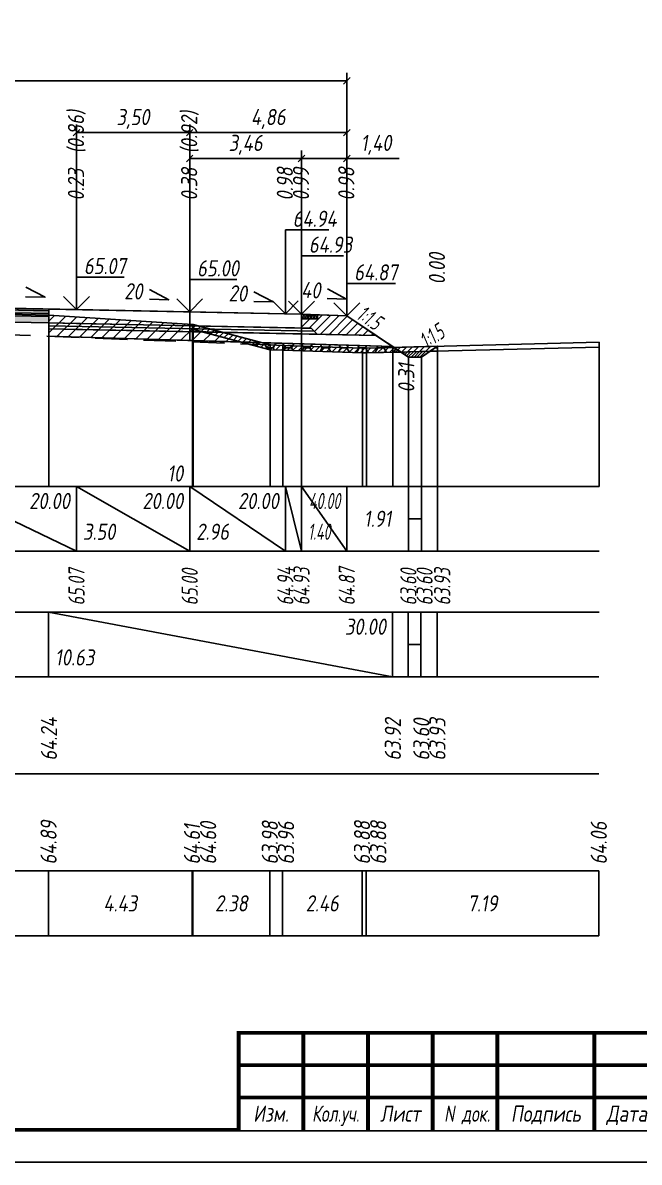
# Model space of a CAD drawing. Extents: x -717 to 1451, y -133302 to 233.
# Drawn here: x 166.6 to 261.9, y -42123.4 to -41947.4 of the extents above; entities that cross this region are included whole.
import ezdxf
from ezdxf.enums import TextEntityAlignment as Align

# ---------------------------------------------------------------- set-up
doc = ezdxf.new("R2010")
doc.units = 0
doc.linetypes.add('штриховая', pattern=[0.75, 0.5, -0.25])
for name, color, linetype in [('Зарамочное оформление', 7, 'Continuous'), ('Интерполированный поперечник', 2, 'Continuous'), ('Код_510', 7, 'Continuous'), ('Код_514', 1, 'Continuous'), ('Код_516', 1, 'Continuous'), ('Контур_0', 7, 'Continuous'), ('Контур_2521', 7, 'Continuous'), ('Контур_2564', 7, 'Continuous'), ('Контур_2660', 7, 'Continuous'), ('Контур_2665', 7, 'Continuous'), ('Контур_400', 7, 'Continuous'), ('Контур_508', 7, 'Continuous'), ('Контур_512', 7, 'Continuous'), ('Контур_513', 7, 'Continuous'), ('Контур_818', 7, 'Continuous'), ('Красный поперечник', 1, 'Continuous'), ('Объём_2501', 7, 'Continuous'), ('Объём_2564', 7, 'Continuous'), ('Объём_2650', 7, 'Continuous'), ('Объём_2660', 7, 'Continuous'), ('Объём_2661', 7, 'Continuous'), ('Объём_2663', 7, 'Continuous'), ('Объём_2664', 7, 'Continuous'), ('Объём_2665', 7, 'Continuous'), ('Объём_2666', 7, 'Continuous'), ('Объём_2753', 7, 'Continuous'), ('Откосы', 7, 'Continuous'), ('Отметки покрытия', 7, 'Continuous'), ('Рабочие отметки', 7, 'Continuous'), ('Рабочие отметки доп.', 7, 'Continuous'), ('Слои выравнивания', 7, 'Continuous'), ('Таблица', 7, 'Continuous'), ('Уклоны проезжей части', 7, 'Continuous'), ('Черный поперечник', 3, 'Continuous')]:
    doc.layers.add(name, color=color, linetype=linetype)
for name, color, linetype, true_color in [('Контур_2540', 2, 'Continuous', 0xffff00), ('Контур_2560', 2, 'Continuous', 0xffff00), ('Контур_2561', 7, 'Continuous', 0xff8040), ('Контур_2562', 3, 'Continuous', 0x00ff00), ('Контур_2563', 7, 'Continuous', 0xff8000), ('Контур_2570', 7, 'Continuous', 0x80ff00), ('Контур_2725', 7, 'Continuous', 0x323232), ('Контур_2736', 4, 'Continuous', 0x00ffff), ('Контур_2737', 4, 'Continuous', 0x00ffff), ('Контур_2738', 4, 'Continuous', 0x00ffff), ('Контур_2739', 4, 'Continuous', 0x00ffff), ('Контур_2741', 4, 'Continuous', 0x00ffff), ('Контур_2742', 4, 'Continuous', 0x00ffff), ('Контур_2743', 4, 'Continuous', 0x00ffff), ('Контур_2744', 7, 'Continuous', 0xa4ffff), ('Контур_2745', 7, 'Continuous', 0xa4ffff), ('Контур_2747', 4, 'Continuous', 0x00ffff), ('Контур_2748', 4, 'Continuous', 0x00ffff), ('Контур_2749', 4, 'Continuous', 0x00ffff), ('Контур_2750', 4, 'Continuous', 0x00ffff), ('Контур_2751', 4, 'Continuous', 0x00ffff), ('Контур_2752', 4, 'Continuous', 0x00ffff), ('Контур_2760', 7, 'Continuous', 0x323232), ('Контур_2761', 7, 'Continuous', 0x323232), ('Контур_2762', 7, 'Continuous', 0x323232), ('Контур_2763', 7, 'Continuous', 0x323232), ('Контур_402', 7, 'Continuous', 0xff6464), ('Контур_703', 4, 'Continuous', 0x00ffff), ('Контур_705', 4, 'Continuous', 0x00ffff), ('Контур_707', 4, 'Continuous', 0x00ffff), ('Контур_720', 131, 'Continuous', 0xaaffff), ('Объём_2500', 7, 'Continuous', 0xc0c0c0), ('Объём_2520', 7, 'Continuous', 0x80ffff), ('Объём_2540', 2, 'Continuous', 0xffff00), ('Объём_2560', 2, 'Continuous', 0xffff00), ('Объём_2561', 7, 'Continuous', 0xff8040), ('Объём_2562', 3, 'Continuous', 0x00ff00), ('Объём_2563', 7, 'Continuous', 0xff8000), ('Объём_2570', 7, 'Continuous', 0x80ff00), ('Объём_2600', 7, 'Continuous', 0x808000), ('Объём_2620', 2, 'Continuous', 0xffff00), ('Объём_2746', 2, 'Continuous', 0xffff00)]:
    doc.layers.add(name, color=color, linetype=linetype, true_color=true_color)
doc.styles.get("Standard").update_dxf_attribs({"font": 'txt', "height": 2.5})
doc.styles.add('М', font='romand.shx', dxfattribs={"width": 0.8, "oblique": 10, "height": 2.5})
doc.dimstyles.new('ISO-25', dxfattribs={"dimtxt": 2.5, "dimasz": 2.5, "dimexe": 1.25, "dimexo": 0.625, "dimtad": 1, "dimtxsty": 'Standard', "dimcen": 2.5, "dimadec": 0, "dimazin": 0, "dimtfac": 1, "dimtmove": 0, "dimatfit": 3, "dimfxl": 1, "dimarcsym": 0})

# ---------------------------------------------------------------- blocks, each defined once
blk = doc.blocks.new('_Oblique')
at = {"color": 0, "linetype": 'ByBlock', "lineweight": -2}
blk.add_line((-0.5, -0.5), (0.5, 0.5), dxfattribs=at)
blk = doc.blocks.new('*D978')
at = {"color": 0, "lineweight": -2, "transparency": 16777216}
for p, q in [((209.67, -41991.81), (209.67, -41967.07)), ((216.67, -41992.09), (216.67, -41967.07)), ((209.67, -41968.32), (216.67, -41968.32)), ((216.67, -41968.32), (224.75, -41968.32))]:
    blk.add_line(p, q, dxfattribs=at)
at = {"layer": 'Defpoints', "color": 0, "transparency": 16777216}
for p in [(216.67, -41968.32), (209.67, -41992.43), (216.67, -41992.71)]:
    blk.add_point(p, dxfattribs=at)
at = {"color": 0, "lineweight": -2, "transparency": 16777216, "rotation": 180}
blk.add_blockref('_Oblique', (209.67, -41968.32), dxfattribs=at)
at = {"color": 0, "lineweight": -2, "transparency": 16777216}
blk.add_blockref('_Oblique', (216.67, -41968.32), dxfattribs=at)
at = {"color": 0, "transparency": 16777216, "insert": (221.21, -41966.21), "char_height": 2.5, "width": 8.75, "attachment_point": 5, "style": 'М'}
blk.add_mtext('1,40', dxfattribs=at)
blk = doc.blocks.new('*D980')
at = {"color": 0, "lineweight": -2, "transparency": 16777216}
for p, q in [((192.38, -41991.46), (192.38, -41967.07)), ((209.67, -41991.81), (209.67, -41967.07)), ((192.38, -41968.32), (209.67, -41968.32))]:
    blk.add_line(p, q, dxfattribs=at)
at = {"layer": 'Defpoints', "color": 0, "transparency": 16777216}
for p in [(209.67, -41968.32), (192.38, -41992.09), (209.67, -41992.43)]:
    blk.add_point(p, dxfattribs=at)
at = {"color": 0, "lineweight": -2, "transparency": 16777216, "rotation": 180}
blk.add_blockref('_Oblique', (192.38, -41968.32), dxfattribs=at)
at = {"color": 0, "lineweight": -2, "transparency": 16777216}
blk.add_blockref('_Oblique', (209.67, -41968.32), dxfattribs=at)
at = {"color": 0, "transparency": 16777216, "insert": (201.03, -41966.21), "char_height": 2.5, "width": 10, "attachment_point": 5, "style": 'М'}
blk.add_mtext('3,46', dxfattribs=at)
blk = doc.blocks.new('*D982')
at = {"color": 0, "lineweight": -2, "transparency": 16777216}
for p, q in [((174.88, -41991.11), (174.88, -41963.07)), ((192.38, -41991.46), (192.38, -41963.07)), ((192.38, -41964.32), (174.88, -41964.32))]:
    blk.add_line(p, q, dxfattribs=at)
at = {"layer": 'Defpoints', "color": 0, "transparency": 16777216}
for p in [(174.88, -41964.32), (174.88, -41991.74), (192.38, -41992.09)]:
    blk.add_point(p, dxfattribs=at)
at = {"color": 0, "lineweight": -2, "transparency": 16777216, "rotation": 180}
blk.add_blockref('_Oblique', (174.88, -41964.32), dxfattribs=at)
at = {"color": 0, "lineweight": -2, "transparency": 16777216}
blk.add_blockref('_Oblique', (192.38, -41964.32), dxfattribs=at)
at = {"color": 0, "transparency": 16777216, "insert": (183.63, -41962.21), "char_height": 2.5, "width": 9.5833, "attachment_point": 5, "style": 'М'}
blk.add_mtext('3,50', dxfattribs=at)
blk = doc.blocks.new('*D983')
at = {"color": 0, "lineweight": -2, "transparency": 16777216}
for p, q in [((192.38, -41991.46), (192.38, -41963.07)), ((216.67, -41992.09), (216.67, -41963.07)), ((216.67, -41964.32), (192.38, -41964.32))]:
    blk.add_line(p, q, dxfattribs=at)
at = {"layer": 'Defpoints', "color": 0, "transparency": 16777216}
for p in [(192.38, -41964.32), (192.38, -41992.09), (216.67, -41992.71)]:
    blk.add_point(p, dxfattribs=at)
at = {"color": 0, "lineweight": -2, "transparency": 16777216, "rotation": 180}
blk.add_blockref('_Oblique', (192.38, -41964.32), dxfattribs=at)
at = {"color": 0, "lineweight": -2, "transparency": 16777216}
blk.add_blockref('_Oblique', (216.67, -41964.32), dxfattribs=at)
at = {"color": 0, "transparency": 16777216, "insert": (204.53, -41962.21), "char_height": 2.5, "width": 10, "attachment_point": 5, "style": 'М'}
blk.add_mtext('4,86', dxfattribs=at)
blk = doc.blocks.new('*D985')
at = {"color": 0, "lineweight": -2, "transparency": 16777216}
for p, q in [((106.38, -41991.79), (106.38, -41955.07)), ((106.38, -41956.32), (216.67, -41956.32)), ((216.67, -41992.09), (216.67, -41955.07))]:
    blk.add_line(p, q, dxfattribs=at)
at = {"layer": 'Defpoints', "color": 0, "transparency": 16777216}
for p in [(216.67, -41956.32), (106.38, -41992.42), (216.67, -41992.71)]:
    blk.add_point(p, dxfattribs=at)
at = {"color": 0, "lineweight": -2, "transparency": 16777216, "rotation": 180}
blk.add_blockref('_Oblique', (106.38, -41956.32), dxfattribs=at)
at = {"color": 0, "lineweight": -2, "transparency": 16777216}
blk.add_blockref('_Oblique', (216.67, -41956.32), dxfattribs=at)
at = {"color": 0, "transparency": 16777216, "insert": (161.53, -41954.21), "char_height": 2.5, "width": 12.0833, "attachment_point": 5, "style": 'М'}
blk.add_mtext('22,06', dxfattribs=at)
blk = doc.blocks.new('Штамп')
at = {"linetype": 'Continuous'}
blk.add_wipeout([(199.95, -411.25), (384.95, -411.25), (384.95, -426.25), (199.95, -426.25)], dxfattribs=at).dxf.layer = 'Зарамочное оформление'
at = {"layer": 'Зарамочное оформление', "linetype": 'Continuous', "lineweight": -3, "const_width": 0.6, "flags": 128}
for points in [[(199.95, -426.25), (199.95, -411.25), (384.95, -411.25)], [(209.95, -411.25), (209.95, -426.25)], [(219.95, -411.25), (219.95, -426.25)], [(229.95, -411.25), (229.95, -426.25)], [(239.95, -411.25), (239.95, -426.25)], [(254.95, -411.25), (254.95, -426.25)], [(199.95, -416.25), (264.95, -416.25)], [(199.95, -421.25), (264.95, -421.25)]]:
    blk.add_lwpolyline(points, dxfattribs=at)
at = {"layer": 'Зарамочное оформление', "linetype": 'Continuous', "style": 'М', "oblique": 10}
for s, width, p in [('Изм.', 0.8, (204.95, -423.75)), ('Кол.уч.', 0.7, (214.95, -423.75)), ('Лист', 0.8, (224.95, -423.75)), ('N док.', 0.7, (235.28, -423.75)), ('Подпись', 0.8, (247.45, -423.75)), ('Дата', 0.8, (259.95, -423.75))]:
    blk.add_text(s, height=2.5, dxfattribs=dict(at, width=width)).set_placement(p, align=Align.MIDDLE_CENTER)
blk = doc.blocks.new('шифр')
blk.add_blockref('Штамп', (0, -41752))

msp = doc.modelspace()

# ---------------------------------------------------------------- hatches: boundary and pattern name
h = msp.add_hatch()
h.set_pattern_fill('ANSI37', color=256, scale=0.1)
h.set_pattern_definition([(45, (210.91754, -41992.61987), (-0.22451, 0.22451), []), (135, (210.91754, -41992.61987), (-0.22451, -0.22451), [])])
h.paths.add_polyline_path([(209.668, -41992.37), (209.668, -41993.123), (212.153, -41993.123), (212.166, -41992.47), (210.91, -41992.62)])
at = {"layer": 'Объём_2563'}
h = msp.add_hatch(dxfattribs=at)
h.set_pattern_fill('ANSI31', color=256, scale=0.3)
h.paths.add_polyline_path([(212.088, -41995.468), (211.17, -41994.55), (209.67, -41994.52), (209.67, -41993.123), (212.153, -41993.123), (212.166, -41992.47), (216.67, -41992.65), (221.17, -41995.65)])
at = {"layer": 'Объём_2570'}
h = msp.add_hatch(dxfattribs=at)
h.set_pattern_fill('ANSI31', color=256, scale=0.2)
h.paths.add_polyline_path([(230.683, -41998.091), (219.734, -41998.37), (219.084, -41998.361), (206.768, -41997.954), (204.831, -41997.876), (192.795, -41994.709), (192.795, -41993.959), (204.831, -41997.126), (206.768, -41997.204), (219.084, -41997.611), (219.734, -41997.62), (230.683, -41997.341)])
at = {"layer": 'Объём_2600'}
h = msp.add_hatch(dxfattribs=at)
h.set_pattern_fill('ANSI31', color=6, scale=0.4)
h.paths.add_polyline_path([(192.795, -41993.959), (192.795, -41994.709), (200.344, -41996.696), (170.621, -41995.804), (170.621, -41992.553)])
h = msp.add_hatch(dxfattribs=at)
h.set_pattern_fill('HONEY', color=5, scale=0.3)
h.paths.add_polyline_path([(219.734, -41998.37), (219.084, -41998.361), (206.768, -41997.954), (204.831, -41997.876), (200.344, -41996.696), (223.793, -41997.399), (225.047, -41998.235)])
h = msp.add_hatch(dxfattribs=at)
h.set_pattern_fill('HONEY', color=5, scale=0.3)
h.paths.add_polyline_path([(229.513, -41998.121), (230.683, -41997.341), (230.683, -41998.091)])
at = {"layer": 'Объём_2620'}
h = msp.add_hatch(dxfattribs=at)
h.set_pattern_fill('ANSI31', color=2, scale=0.1)
h.paths.add_polyline_path([(228.195, -41999), (226.195, -41999), (225.047, -41998.235), (229.513, -41998.121)])
at = {"layer": 'Слои выравнивания'}
for color, points in [(2, [(154.132, -41991.259), (170.621, -41991.589), (170.621, -41991.839), (154.132, -41991.509)]), (3, [(154.132, -41991.509), (170.621, -41991.839), (170.621, -41992.289), (154.132, -41991.959)]), (4, [(154.132, -41991.959), (170.621, -41992.289), (170.621, -41992.739), (154.132, -41992.409)]), (5, [(154.132, -41992.409), (170.621, -41992.739), (170.621, -41993.739), (154.132, -41993.409)])]:
    msp.add_hatch(color=color, dxfattribs=at).paths.add_polyline_path(points)

# ---------------------------------------------------------------- linework, layer by layer
at = {"flags": 128}
msp.add_lwpolyline([(-30.054, -42123.421), (389.946, -42123.421), (389.946, -41826.421), (-30.054, -41826.421)], close=True, dxfattribs=at)
at = {"const_width": 0.6, "flags": 128}
msp.add_lwpolyline([(-10.054, -42118.421), (384.946, -42118.421), (384.946, -41831.421), (-10.054, -41831.421)], close=True, dxfattribs=at)
msp.add_lwpolyline([(209.668, -41992.37), (209.668, -41993.123), (212.153, -41993.123), (212.166, -41992.47), (210.91, -41992.62), (209.668, -41992.37)])
at = {"layer": 'Код_510'}
for p, q in [((170.567, -42088.421), (170.567, -42078.421)), ((192.741, -42088.421), (192.741, -42078.421)), ((192.89, -42088.421), (192.89, -42078.421)), ((204.777, -42088.421), (204.777, -42078.421)), ((206.714, -42088.421), (206.714, -42078.421)), ((219.03, -42088.421), (219.03, -42078.421)), ((219.68, -42088.421), (219.68, -42078.421)), ((255.628, -42088.421), (255.628, -42078.421))]:
    msp.add_line(p, q, dxfattribs=at)
at = {"layer": 'Код_514'}
for p, q in [((154.132, -42019), (174.882, -42029)), ((174.882, -42029), (174.882, -42019)), ((174.882, -42019), (192.382, -42029)), ((192.382, -42029), (192.382, -42019)), ((192.382, -42019), (207.17, -42029)), ((207.17, -42029), (207.17, -42019)), ((207.17, -42019), (209.67, -42029)), ((209.67, -42029), (209.67, -42019)), ((209.67, -42019), (216.67, -42029)), ((216.67, -42029), (216.67, -42019)), ((226.195, -42029), (226.195, -42019)), ((228.195, -42029), (228.195, -42019)), ((230.683, -42029), (230.683, -42019)), ((226.195, -42024), (228.195, -42024))]:
    msp.add_line(p, q, dxfattribs=at)
at = {"layer": 'Код_516'}
for p, q in [((170.567, -42048.421), (170.567, -42038.421)), ((170.567, -42038.421), (223.739, -42048.421)), ((223.739, -42048.421), (223.739, -42038.421)), ((226.141, -42048.421), (226.141, -42038.421)), ((228.141, -42048.421), (228.141, -42038.421)), ((230.628, -42048.421), (230.628, -42038.421)), ((226.141, -42043.421), (228.141, -42043.421))]:
    msp.add_line(p, q, dxfattribs=at)
at = {"layer": 'Контур_0', "flags": 128}
for points in [[(170.621, -41991.589), (209.67, -41992.37), (209.67, -41994.52), (170.621, -41993.739), (170.621, -41991.589), (170.621, -41991.589)], [(174.882, -41993.824), (211.17, -41994.55), (212.088, -41995.468), (170.621, -41994.639), (170.621, -41993.739), (174.882, -41993.824), (174.882, -41993.824)], [(216.67, -41992.65), (223.963, -41997.512), (223.963, -41997.512), (223.963, -41997.512), (223.963, -41997.512), (223.963, -41997.512), (223.963, -41997.512), (223.963, -41997.512), (223.963, -41997.512), (223.963, -41997.512), (223.963, -41997.512), (223.963, -41997.512), (223.963, -41997.512), (223.963, -41997.512), (223.963, -41997.512), (226.195, -41999)], [(216.67, -41992.65), (223.963, -41997.512), (223.963, -41997.512), (223.963, -41997.512), (223.963, -41997.512), (223.963, -41997.512), (223.963, -41997.512), (223.963, -41997.512), (223.963, -41997.512), (223.963, -41997.512), (223.963, -41997.512), (223.963, -41997.512), (223.963, -41997.512), (223.963, -41997.512), (223.963, -41997.512), (226.195, -41999), (228.195, -41999), (230.683, -41997.341), (230.683, -41997.341), (230.683, -41997.341), (230.683, -41997.341), (230.683, -41997.341), (230.683, -41997.341), (230.683, -41997.341), (230.683, -41997.341), (230.683, -41997.341), (230.683, -41997.341), (230.683, -41997.341), (230.683, -41997.341), (230.683, -41997.341)], [(209.67, -41994.52), (211.17, -41994.55), (212.088, -41995.468), (221.17, -41995.65)]]:
    msp.add_lwpolyline(points, dxfattribs=at)
at = {"layer": 'Контур_2521', "color": 250, "flags": 128}
msp.add_lwpolyline([(170.621, -41994.189), (211.629, -41995.009)], dxfattribs=at)
at = {"layer": 'Контур_2540', "flags": 128}
msp.add_lwpolyline([(174.882, -41994.724), (221.17, -41995.65), (223.793, -41997.399), (170.621, -41995.804), (170.621, -41994.639), (174.882, -41994.724), (174.882, -41994.724)], dxfattribs=at)
at = {"layer": 'Контур_2560', "flags": 128}
msp.add_lwpolyline([(209.67, -41992.37), (216.67, -41992.65), (216.67, -41992.65), (216.67, -41992.65)], dxfattribs=at)
at = {"layer": 'Контур_2561', "flags": 128}
msp.add_lwpolyline([(209.67, -41992.37), (209.67, -41992.37), (216.67, -41992.65), (216.67, -41992.65), (209.67, -41992.37)], dxfattribs=at)
at = {"layer": 'Контур_2562', "flags": 128}
msp.add_lwpolyline([(216.67, -41992.65), (216.67, -41992.65), (216.67, -41992.65), (216.67, -41992.65), (216.67, -41992.65)], dxfattribs=at)
at = {"layer": 'Контур_2563', "flags": 128}
msp.add_lwpolyline([(212.088, -41995.468), (211.17, -41994.55), (209.67, -41994.52), (209.67, -41992.37), (216.67, -41992.65), (221.17, -41995.65), (212.088, -41995.468), (212.088, -41995.468)], dxfattribs=at)
at = {"layer": 'Контур_2564', "flags": 128}
msp.add_lwpolyline([(209.67, -41992.37), (216.67, -41992.65)], dxfattribs=at)
at = {"layer": 'Контур_2570', "flags": 128}
msp.add_lwpolyline([(80, -41993.194), (95.334, -41993.653), (95.334, -41993.653), (100.823, -41994.099), (101.087, -41994.111), (101.087, -41993.361), (125.111, -41992.588), (125.314, -41992.579), (125.483, -41992.575), (147.499, -41991.948), (148.117, -41991.962), (154.132, -41992.12), (170.621, -41992.553), (192.795, -41993.959), (192.795, -41994.709), (192.944, -41994.749), (204.831, -41997.876), (204.831, -41997.876), (206.768, -41997.954), (219.084, -41998.361), (219.734, -41998.37), (255.683, -41997.456)], dxfattribs=at)
at = {"layer": 'Контур_2660', "flags": 128}
msp.add_lwpolyline([(170.621, -41995.804), (223.793, -41997.399)], dxfattribs=at)
at = {"layer": 'Контур_2665', "flags": 128}
msp.add_lwpolyline([(216.67, -41992.65), (216.67, -41992.65)], dxfattribs=at)
at = {"layer": 'Контур_2725', "flags": 128}
msp.add_lwpolyline([(125.314, -41993.986), (125.483, -41993.982), (130.52, -41993.881), (133.382, -41993.824), (147.499, -41993.542), (148.117, -41993.529), (150.663, -41993.479), (154.132, -41993.409), (170.621, -41993.739)], dxfattribs=at)
at = {"layer": 'Контур_2736', "flags": 128}
for points in [[(216.67, -41992.65), (223.963, -41997.512)], [(223.963, -41997.512), (226.195, -41999)]]:
    msp.add_lwpolyline(points, dxfattribs=at)
at = {"layer": 'Контур_2737', "flags": 128}
msp.add_lwpolyline([(223.963, -41997.512), (223.963, -41997.512)], dxfattribs=at)
at = {"layer": 'Контур_2738', "flags": 128}
msp.add_lwpolyline([(223.963, -41997.512), (223.963, -41997.512)], dxfattribs=at)
at = {"layer": 'Контур_2739', "flags": 128}
msp.add_lwpolyline([(223.963, -41997.512), (223.963, -41997.512)], dxfattribs=at)
at = {"layer": 'Контур_2741', "flags": 128}
msp.add_lwpolyline([(230.683, -41997.341), (230.683, -41997.341)], dxfattribs=at)
at = {"layer": 'Контур_2742', "flags": 128}
msp.add_lwpolyline([(230.683, -41997.341), (230.683, -41997.341)], dxfattribs=at)
at = {"layer": 'Контур_2743', "flags": 128}
msp.add_lwpolyline([(230.683, -41997.341), (230.683, -41997.341)], dxfattribs=at)
at = {"layer": 'Контур_2744', "flags": 128}
msp.add_lwpolyline([(230.683, -41997.341), (230.683, -41997.341)], dxfattribs=at)
msp.add_lwpolyline([(230.683, -41997.341), (230.683, -41997.341)], dxfattribs=at)
msp.add_lwpolyline([(230.683, -41997.341), (230.683, -41997.341)], dxfattribs=at)
msp.add_lwpolyline([(230.683, -41997.341), (230.683, -41997.341)], dxfattribs=at)
msp.add_lwpolyline([(230.683, -41997.341), (230.683, -41997.341)], dxfattribs=at)
msp.add_lwpolyline([(230.683, -41997.341), (230.683, -41997.341)], dxfattribs=at)
at = {"layer": 'Контур_2745', "flags": 128}
msp.add_lwpolyline([(223.963, -41997.512), (223.963, -41997.512)], dxfattribs=at)
msp.add_lwpolyline([(223.963, -41997.512), (223.963, -41997.512)], dxfattribs=at)
msp.add_lwpolyline([(223.963, -41997.512), (223.963, -41997.512)], dxfattribs=at)
msp.add_lwpolyline([(223.963, -41997.512), (223.963, -41997.512)], dxfattribs=at)
msp.add_lwpolyline([(223.963, -41997.512), (223.963, -41997.512)], dxfattribs=at)
msp.add_lwpolyline([(223.963, -41997.512), (223.963, -41997.512)], dxfattribs=at)
at = {"layer": 'Контур_2747', "flags": 128}
msp.add_lwpolyline([(223.963, -41997.512), (223.963, -41997.512)], dxfattribs=at)
at = {"layer": 'Контур_2748', "flags": 128}
msp.add_lwpolyline([(223.963, -41997.512), (223.963, -41997.512)], dxfattribs=at)
at = {"layer": 'Контур_2749', "flags": 128}
msp.add_lwpolyline([(223.963, -41997.512), (223.963, -41997.512)], dxfattribs=at)
at = {"layer": 'Контур_2750', "flags": 128}
msp.add_lwpolyline([(230.683, -41997.341), (230.683, -41997.341)], dxfattribs=at)
at = {"layer": 'Контур_2751', "flags": 128}
msp.add_lwpolyline([(230.683, -41997.341), (230.683, -41997.341)], dxfattribs=at)
at = {"layer": 'Контур_2752', "flags": 128}
msp.add_lwpolyline([(230.683, -41997.341), (230.683, -41997.341)], dxfattribs=at)
at = {"layer": 'Контур_2760', "flags": 128}
msp.add_lwpolyline([(125.314, -41991.836), (125.483, -41991.832), (130.52, -41991.731), (133.382, -41991.674), (147.499, -41991.392), (148.117, -41991.379), (150.663, -41991.329), (154.132, -41991.259), (170.621, -41991.589)], dxfattribs=at)
at = {"layer": 'Контур_2761', "flags": 128}
msp.add_lwpolyline([(125.314, -41992.086), (125.483, -41992.082), (130.52, -41991.981), (133.382, -41991.924), (147.499, -41991.642), (148.117, -41991.629), (150.663, -41991.579), (154.132, -41991.509), (170.621, -41991.839)], dxfattribs=at)
at = {"layer": 'Контур_2762', "flags": 128}
msp.add_lwpolyline([(125.314, -41992.536), (125.483, -41992.532), (130.52, -41992.431), (133.382, -41992.374), (147.499, -41992.092), (148.117, -41992.079), (150.663, -41992.029), (154.132, -41991.959), (170.621, -41992.289)], dxfattribs=at)
at = {"layer": 'Контур_2763', "flags": 128}
msp.add_lwpolyline([(125.314, -41992.986), (125.483, -41992.982), (130.52, -41992.881), (133.382, -41992.824), (147.499, -41992.542), (148.117, -41992.529), (150.663, -41992.479), (154.132, -41992.409), (170.621, -41992.739)], dxfattribs=at)
at = {"layer": 'Контур_400', "flags": 128}
msp.add_lwpolyline([(154.132, -41991.259), (174.882, -41991.674), (192.382, -41992.024), (192.382, -41992.024), (192.382, -41992.024), (192.382, -41992.024), (207.17, -41992.32), (207.17, -41992.32), (209.67, -41992.37)], dxfattribs=at)
at = {"layer": 'Контур_402', "flags": 128}
msp.add_lwpolyline([(105, -41996.783), (125.314, -41996.174), (125.314, -41993.986), (154.132, -41993.409), (170.621, -41993.739), (170.621, -41995.804), (223.793, -41997.399)], dxfattribs=at)
at = {"layer": 'Контур_508', "flags": 128}
msp.add_lwpolyline([(105, -41996.783), (125.314, -41996.174), (125.314, -41993.986), (154.132, -41993.409), (170.621, -41993.739), (170.621, -41995.804), (223.793, -41997.399), (226.195, -41999), (228.195, -41999), (230.683, -41997.341)], dxfattribs=at)
at = {"layer": 'Контур_512', "flags": 128}
msp.add_lwpolyline([(170.621, -41995.804), (223.793, -41997.399), (226.195, -41999), (228.195, -41999), (230.683, -41997.341)], dxfattribs=at)
at = {"layer": 'Контур_513', "flags": 128}
msp.add_lwpolyline([(105, -41996.783), (125.314, -41996.174), (125.314, -41993.986), (154.132, -41993.409), (170.621, -41993.739), (170.621, -41995.804), (223.793, -41997.399), (226.195, -41999), (228.195, -41999), (230.683, -41997.341)], dxfattribs=at)
at = {"layer": 'Контур_703', "flags": 128}
msp.add_lwpolyline([(216.67, -41992.65), (223.963, -41997.512)], dxfattribs=at)
at = {"layer": 'Контур_705', "flags": 128}
msp.add_lwpolyline([(223.963, -41997.512), (223.963, -41997.512)], dxfattribs=at)
at = {"layer": 'Контур_707', "flags": 128}
msp.add_lwpolyline([(228.195, -41999), (230.683, -41997.341)], dxfattribs=at)
at = {"layer": 'Контур_720', "flags": 128}
msp.add_lwpolyline([(226.195, -41999), (228.195, -41999)], dxfattribs=at)
at = {"layer": 'Контур_818', "flags": 128}
msp.add_lwpolyline([(105, -41993.235), (125.111, -41992.588), (125.314, -41992.579), (125.483, -41992.575), (147.499, -41991.948), (148.117, -41991.962), (154.132, -41992.12), (170.621, -41992.553), (192.795, -41993.959), (192.795, -41994.709), (192.944, -41994.749), (204.831, -41997.876), (204.831, -41997.876), (206.768, -41997.954), (219.084, -41998.361), (219.734, -41998.37), (230.683, -41998.091)], dxfattribs=at)
at = {"layer": 'Красный поперечник'}
for p, q in [((154.132, -41991.259), (174.882, -41991.674)), ((174.882, -41991.674), (192.382, -41992.024)), ((192.382, -41992.024), (207.17, -41992.32)), ((207.17, -41992.32), (209.67, -41992.37)), ((209.67, -41992.37), (216.67, -41992.65)), ((216.67, -41992.65), (226.195, -41999)), ((170.621, -41995.804), (170.621, -42019)), ((223.793, -41997.399), (223.793, -42019)), ((226.195, -41999), (226.195, -42019)), ((226.195, -41999), (228.195, -41999)), ((228.195, -41999), (230.683, -41997.341)), ((228.195, -41999), (228.195, -42019)), ((230.683, -41997.341), (230.683, -42019))]:
    msp.add_line(p, q, dxfattribs=at)
at = {"layer": 'Объём_2500', "flags": 128}
for points in [[(170.621, -41991.589), (209.67, -41992.37), (209.67, -41994.52), (170.621, -41993.739), (170.621, -41991.589), (170.621, -41991.589)], [(192.382, -41992.024), (209.67, -41992.37), (209.67, -41994.52), (192.382, -41994.174), (192.382, -41992.024)]]:
    msp.add_lwpolyline(points, dxfattribs=at)
at = {"layer": 'Объём_2501', "flags": 128}
for points in [[(154.132, -41991.259), (174.882, -41991.674), (192.382, -41992.024), (192.382, -41992.024), (192.382, -41992.024), (192.382, -41992.024), (207.17, -41992.32), (207.17, -41992.32), (209.67, -41992.37)], [(192.382, -41992.024), (207.17, -41992.32), (207.17, -41992.32), (209.67, -41992.37)]]:
    msp.add_lwpolyline(points, dxfattribs=at)
at = {"layer": 'Объём_2520', "color": 250, "flags": 128}
for points in [[(174.882, -41993.824), (211.17, -41994.55), (212.088, -41995.468), (170.621, -41994.639), (170.621, -41993.739), (174.882, -41993.824), (174.882, -41993.824)], [(192.382, -41994.174), (211.17, -41994.55), (212.088, -41995.468), (192.382, -41995.074), (192.382, -41994.174)]]:
    msp.add_lwpolyline(points, dxfattribs=at)
at = {"layer": 'Объём_2540', "flags": 128}
for points in [[(174.882, -41994.724), (221.17, -41995.65), (223.793, -41997.399), (170.621, -41995.804), (170.621, -41994.639), (174.882, -41994.724), (174.882, -41994.724)], [(192.382, -41995.074), (221.17, -41995.65), (223.793, -41997.399), (192.382, -41996.457), (192.382, -41995.074)]]:
    msp.add_lwpolyline(points, dxfattribs=at)
at = {"layer": 'Объём_2560', "flags": 128}
msp.add_lwpolyline([(209.67, -41992.37), (216.67, -41992.65), (216.67, -41992.65), (216.67, -41992.65)], dxfattribs=at)
msp.add_lwpolyline([(209.67, -41992.37), (216.67, -41992.65), (216.67, -41992.65), (216.67, -41992.65)], dxfattribs=at)
at = {"layer": 'Объём_2561', "flags": 128}
msp.add_lwpolyline([(209.67, -41992.37), (209.67, -41992.37), (216.67, -41992.65), (216.67, -41992.65), (209.67, -41992.37)], dxfattribs=at)
msp.add_lwpolyline([(209.67, -41992.37), (209.67, -41992.37), (216.67, -41992.65), (216.67, -41992.65), (209.67, -41992.37)], dxfattribs=at)
at = {"layer": 'Объём_2562', "flags": 128}
msp.add_lwpolyline([(216.67, -41992.65), (216.67, -41992.65), (216.67, -41992.65), (216.67, -41992.65), (216.67, -41992.65)], dxfattribs=at)
msp.add_lwpolyline([(216.67, -41992.65), (216.67, -41992.65), (216.67, -41992.65), (216.67, -41992.65), (216.67, -41992.65)], dxfattribs=at)
at = {"layer": 'Объём_2563', "color": 250, "flags": 128}
for points in [[(212.088, -41995.468), (211.17, -41994.55), (209.67, -41994.52), (209.67, -41992.37), (216.67, -41992.65), (221.17, -41995.65), (212.088, -41995.468), (212.088, -41995.468)], [(212.088, -41995.468), (211.17, -41994.55), (209.67, -41994.52), (209.67, -41993.123), (212.153, -41993.123), (212.166, -41992.47), (216.67, -41992.65), (221.17, -41995.65), (212.088, -41995.468), (212.088, -41995.468)]]:
    msp.add_lwpolyline(points, dxfattribs=at)
at = {"layer": 'Объём_2564', "flags": 128}
msp.add_lwpolyline([(209.67, -41992.37), (216.67, -41992.65)], dxfattribs=at)
msp.add_lwpolyline([(209.67, -41992.37), (216.67, -41992.65)], dxfattribs=at)
at = {"layer": 'Объём_2570', "flags": 128}
msp.add_lwpolyline([(230.683, -41998.091), (219.734, -41998.37), (219.084, -41998.361), (206.768, -41997.954), (204.831, -41997.876), (192.795, -41994.709), (192.795, -41993.959), (204.831, -41997.126), (206.768, -41997.204), (219.084, -41997.611), (219.734, -41997.62), (230.683, -41997.341), (230.683, -41998.091), (230.683, -41998.091)], dxfattribs=at)
msp.add_lwpolyline([(230.683, -41998.091), (219.734, -41998.37), (219.084, -41998.361), (206.768, -41997.954), (204.831, -41997.876), (192.795, -41994.709), (192.795, -41993.959), (204.831, -41997.126), (206.768, -41997.204), (219.084, -41997.611), (219.734, -41997.62), (230.683, -41997.341), (230.683, -41998.091), (230.683, -41998.091)], dxfattribs=at)
at = {"layer": 'Объём_2600', "color": 5, "flags": 128}
for points in [[(219.734, -41998.37), (219.084, -41998.361), (206.768, -41997.954), (204.831, -41997.876), (200.344, -41996.696), (223.793, -41997.399), (225.047, -41998.235), (219.734, -41998.37), (219.734, -41998.37)], [(219.734, -41998.37), (219.084, -41998.361), (206.768, -41997.954), (204.831, -41997.876), (200.344, -41996.696), (223.793, -41997.399), (225.047, -41998.235), (219.734, -41998.37), (219.734, -41998.37)], [(229.513, -41998.121), (230.683, -41997.341), (230.683, -41998.091), (229.513, -41998.121), (229.513, -41998.121)], [(229.513, -41998.121), (230.683, -41997.341), (230.683, -41998.091), (229.513, -41998.121), (229.513, -41998.121)]]:
    msp.add_lwpolyline(points, dxfattribs=at)
at = {"layer": 'Объём_2620', "flags": 128}
msp.add_lwpolyline([(228.195, -41999), (226.195, -41999), (225.047, -41998.235), (229.513, -41998.121), (228.195, -41999), (228.195, -41999)], dxfattribs=at)
msp.add_lwpolyline([(228.195, -41999), (226.195, -41999), (225.047, -41998.235), (229.513, -41998.121), (228.195, -41999), (228.195, -41999)], dxfattribs=at)
at = {"layer": 'Объём_2650', "color": 6, "flags": 128}
for points in [[(192.795, -41993.959), (192.795, -41994.709), (200.344, -41996.696), (170.621, -41995.804), (170.621, -41992.553), (192.795, -41993.959), (192.795, -41993.959)], [(192.382, -41993.933), (192.795, -41993.959), (192.795, -41993.959), (192.795, -41993.959), (192.795, -41994.709), (200.344, -41996.696), (192.382, -41996.457), (192.382, -41993.933)]]:
    msp.add_lwpolyline(points, dxfattribs=at)
at = {"layer": 'Объём_2660', "flags": 128}
for points in [[(170.621, -41995.804), (223.793, -41997.399)], [(192.382, -41996.457), (223.793, -41997.399)]]:
    msp.add_lwpolyline(points, dxfattribs=at)
at = {"layer": 'Объём_2661', "flags": 128}
msp.add_lwpolyline([(216.67, -41992.65), (223.963, -41997.512)], dxfattribs=at)
msp.add_lwpolyline([(216.67, -41992.65), (223.963, -41997.512)], dxfattribs=at)
at = {"layer": 'Объём_2663', "flags": 128}
for points in [[(223.963, -41997.512), (226.195, -41999)], [(223.963, -41997.512), (226.195, -41999)], [(228.195, -41999), (230.683, -41997.341)], [(228.195, -41999), (230.683, -41997.341)]]:
    msp.add_lwpolyline(points, dxfattribs=at)
at = {"layer": 'Объём_2664', "flags": 128}
msp.add_lwpolyline([(226.195, -41999), (228.195, -41999)], dxfattribs=at)
msp.add_lwpolyline([(226.195, -41999), (228.195, -41999)], dxfattribs=at)
at = {"layer": 'Объём_2665', "flags": 128}
msp.add_lwpolyline([(216.67, -41992.65), (216.67, -41992.65)], dxfattribs=at)
msp.add_lwpolyline([(216.67, -41992.65), (216.67, -41992.65)], dxfattribs=at)
at = {"layer": 'Объём_2666', "flags": 128}
msp.add_lwpolyline([(216.67, -41992.65), (223.963, -41997.512)], dxfattribs=at)
msp.add_lwpolyline([(216.67, -41992.65), (223.963, -41997.512)], dxfattribs=at)
at = {"layer": 'Объём_2746', "flags": 128}
for points in [[(192.795, -41993.959), (192.795, -41994.709), (200.344, -41996.696), (170.621, -41995.804), (170.621, -41992.553), (192.795, -41993.959), (192.795, -41993.959)], [(192.382, -41993.933), (192.795, -41993.959), (192.795, -41993.959), (192.795, -41993.959), (192.795, -41994.709), (200.344, -41996.696), (192.382, -41996.457), (192.382, -41993.933)]]:
    msp.add_lwpolyline(points, dxfattribs=at)
at = {"layer": 'Объём_2753', "flags": 128}
msp.add_lwpolyline([(170.621, -41991.589), (170.621, -41991.589)], dxfattribs=at)
at = {"layer": 'Откосы', "color": 1, "flags": 128}
for points in [[(167.021, -41989.7), (170.02, -41989.76), (167.051, -41988.2)], [(213.649, -41989.949), (216.647, -41990.069), (213.709, -41988.45)], [(186.146, -41990.082), (189.145, -41990.142), (186.176, -41988.583)], [(202.289, -41990.405), (205.289, -41990.465), (202.319, -41988.906)]]:
    msp.add_lwpolyline(points, dxfattribs=at)
at = {"layer": 'Отметки покрытия', "color": 1}
for p, q in [((207.17, -41992.32), (207.17, -41979.37)), ((207.17, -41979.37), (213.87, -41979.37)), ((209.67, -41992.37), (209.67, -41983.37)), ((209.67, -41983.37), (216.17, -41983.37)), ((174.882, -41991.674), (174.882, -41986.674)), ((174.882, -41986.674), (182.232, -41986.674)), ((192.382, -41992.024), (192.382, -41987.024)), ((192.382, -41987.024), (199.682, -41987.024)), ((216.67, -41992.65), (216.67, -41987.65)), ((216.67, -41987.65), (224.22, -41987.65)), ((174.882, -41991.674), (172.882, -41989.674)), ((174.882, -41991.674), (176.882, -41989.674)), ((192.382, -41992.024), (190.382, -41990.024)), ((192.382, -41992.024), (194.382, -41990.024)), ((207.17, -41992.32), (205.17, -41990.32)), ((207.17, -41992.32), (209.17, -41990.32)), ((209.67, -41992.37), (207.67, -41990.37)), ((209.67, -41992.37), (211.67, -41990.37)), ((216.67, -41992.65), (214.67, -41990.65)), ((216.67, -41992.65), (218.67, -41990.65))]:
    msp.add_line(p, q, dxfattribs=at)
at = {"layer": 'Слои выравнивания'}
for p, q in [((170.621, -41991.589), (170.621, -42019)), ((209.67, -41992.37), (209.67, -42019))]:
    msp.add_line(p, q, dxfattribs=at)
at = {"layer": 'Слои выравнивания', "color": 2, "flags": 128}
msp.add_lwpolyline([(154.132, -41991.259), (170.621, -41991.589), (170.621, -41991.839), (154.132, -41991.509)], close=True, dxfattribs=at)
at = {"layer": 'Слои выравнивания', "color": 3, "flags": 128}
msp.add_lwpolyline([(154.132, -41991.509), (170.621, -41991.839), (170.621, -41992.289), (154.132, -41991.959)], close=True, dxfattribs=at)
at = {"layer": 'Слои выравнивания', "color": 4, "flags": 128}
msp.add_lwpolyline([(154.132, -41991.959), (170.621, -41992.289), (170.621, -41992.739), (154.132, -41992.409)], close=True, dxfattribs=at)
at = {"layer": 'Слои выравнивания', "color": 5, "flags": 128}
msp.add_lwpolyline([(154.132, -41992.409), (170.621, -41992.739), (170.621, -41993.739), (154.132, -41993.409)], close=True, dxfattribs=at)
at = {"layer": 'Таблица'}
for p, q in [((80, -42019), (255.683, -42019)), ((80, -42029), (255.683, -42029)), ((80, -42038.421), (255.683, -42038.421)), ((79.946, -42048.421), (255.628, -42048.421)), ((79.946, -42063.421), (255.628, -42063.421)), ((79.946, -42078.421), (255.628, -42078.421)), ((79.946, -42088.421), (255.628, -42088.421))]:
    msp.add_line(p, q, dxfattribs=at)
at = {"layer": 'Черный поперечник', "color": 7}
for p, q in [((170.621, -41992.553), (170.621, -42019)), ((192.795, -41993.959), (192.795, -42019)), ((192.944, -41993.999), (192.944, -42019)), ((204.831, -41997.126), (204.831, -42019)), ((206.768, -41997.204), (206.768, -42019)), ((255.683, -41996.706), (255.683, -42019)), ((219.084, -41997.611), (219.084, -42019)), ((219.734, -41997.62), (219.734, -42019))]:
    msp.add_line(p, q, dxfattribs=at)
at = {"layer": 'Черный поперечник', "flags": 128}
msp.add_lwpolyline([(80, -41992.444), (95.334, -41992.903), (100.823, -41993.349), (101.087, -41993.361), (125.111, -41992.588), (125.314, -41992.579), (125.483, -41992.575), (147.499, -41991.948), (148.117, -41991.962), (154.132, -41992.12), (170.621, -41992.553), (192.795, -41993.959), (192.944, -41993.999), (204.831, -41997.126), (206.768, -41997.204), (219.084, -41997.611), (219.734, -41997.62), (255.683, -41996.706)], dxfattribs=at)

# ---------------------------------------------------------------- texts
at = {"layer": 'Код_510', "style": 'М', "oblique": 10, "width": 0.8}
for s, p in [('64.89', (170.567, -42077.421)), ('64.61', (192.741, -42077.421)), ('64.60', (195.241, -42077.421)), ('63.98', (204.777, -42077.421)), ('63.96', (207.277, -42077.421)), ('63.88', (219.03, -42077.421)), ('63.88', (221.53, -42077.421)), ('64.06', (255.628, -42077.421))]:
    msp.add_text(s, height=2.5, rotation=90, dxfattribs=at).set_placement(p, align=Align.MIDDLE_LEFT)
for s, p in [('4.43', (181.654, -42083.421)), ('2.38', (198.833, -42083.421)), ('2.46', (212.872, -42083.421)), ('7.19', (237.654, -42083.421))]:
    msp.add_text(s, height=2.5, dxfattribs=at).set_placement(p, align=Align.MIDDLE_CENTER)
at = {"layer": 'Код_514', "style": 'М', "oblique": 10}
for s, width, p in [('20.00', 0.8, (173.882, -42020)), ('20.00', 0.8, (191.382, -42020)), ('20.00', 0.8, (206.17, -42020)), ('40.00', 0.6, (215.67, -42020))]:
    msp.add_text(s, height=2.5, dxfattribs=dict(at, width=width)).set_placement(p, align=Align.TOP_RIGHT)
at = {"layer": 'Код_514', "style": 'М', "oblique": 10, "width": 0.8}
msp.add_text('1.91', height=2.5, dxfattribs=at).set_placement((221.432, -42024), align=Align.MIDDLE_CENTER)
at = {"layer": 'Код_514', "style": 'М', "oblique": 10}
for s, width, p in [('3.50', 0.8, (175.882, -42028)), ('2.96', 0.8, (193.382, -42028)), ('1.40', 0.6, (210.67, -42028))]:
    msp.add_text(s, height=2.5, dxfattribs=dict(at, width=width)).set_placement(p, align=Align.BOTTOM_LEFT)
at = {"layer": 'Код_514', "style": 'М', "oblique": 10, "width": 0.7}
for s, p in [('65.07', (174.882, -42037.382)), ('65.00', (192.382, -42037.382)), ('64.94', (207.17, -42037.382)), ('64.93', (209.67, -42037.382)), ('64.87', (216.67, -42037.382)), ('63.60', (226.195, -42037.382)), ('63.60', (228.695, -42037.382)), ('63.93', (231.432, -42037.382))]:
    msp.add_text(s, height=2.5, rotation=90, dxfattribs=at).set_placement(p, align=Align.MIDDLE_LEFT)
at = {"layer": 'Код_516', "style": 'М', "oblique": 10, "width": 0.8}
msp.add_text('30.00', height=2.5, dxfattribs=at).set_placement((222.739, -42039.421), align=Align.TOP_RIGHT)
msp.add_text('10.63', height=2.5, dxfattribs=at).set_placement((171.567, -42047.421), align=Align.BOTTOM_LEFT)
for s, p in [('64.24', (170.621, -42061.371)), ('63.92', (223.793, -42061.371)), ('63.60', (228.195, -42061.371)), ('63.93', (230.683, -42061.371))]:
    msp.add_text(s, height=2.5, rotation=90, dxfattribs=at).set_placement(p, align=Align.MIDDLE_LEFT)
at = {"layer": 'Отметки покрытия', "color": 1, "style": 'М', "oblique": 10, "width": 0.8}
for s, p in [('64.94', (208.311, -41979.639)), ('64.93', (210.811, -41983.639)), ('65.07', (176.024, -41986.943)), ('65.00', (193.524, -41987.293)), ('64.87', (217.811, -41987.919))]:
    msp.add_text(s, height=2.5, dxfattribs=at).set_placement(p, align=Align.BOTTOM_LEFT)
at = {"layer": 'Рабочие отметки', "color": 1, "style": 'М', "oblique": 10, "width": 0.8}
for s, p in [('0.23', (174.804, -41974.824)), ('0.38', (192.304, -41974.824)), ('0.98', (207.092, -41974.824)), ('0.99', (209.592, -41974.824)), ('0.98', (216.592, -41974.824)), ('0.00', (230.605, -41987.772))]:
    msp.add_text(s, height=2.5, rotation=90, dxfattribs=at).set_placement(p, align=Align.MIDDLE_LEFT)
msp.add_text('0.31', height=2.5, rotation=90, dxfattribs=at).set_placement((225.867, -41999.931), align=Align.MIDDLE_RIGHT)
at = {"layer": 'Рабочие отметки доп.', "color": 1, "style": 'М', "oblique": 10, "width": 0.8}
for s, p in [('(0.86)', (174.804, -41967.524)), ('(0.92)', (192.304, -41967.524))]:
    msp.add_text(s, height=2.5, rotation=90, dxfattribs=at).set_placement(p, align=Align.MIDDLE_LEFT)
at = {"layer": 'Слои выравнивания', "style": 'М', "oblique": 10, "width": 0.8}
msp.add_text('10', height=2.5, dxfattribs=at).set_placement((190.145, -42019), align=Align.BOTTOM_CENTER)
at = {"layer": 'Уклоны проезжей части', "color": 1, "style": 'М', "oblique": 10}
for s, rotation, width, p in [('20', 358.85423, 0.8, (183.652, -41990.849)), ('20', 358.85423, 0.8, (199.796, -41991.172)), ('40', 357.70938, 0.8, (211.057, -41990.665)), ('1:1.5', 326.30994, 0.6, (219.085, -41994.606)), ('1:1.5', 33.69007, 0.6, (230.934, -41997.455))]:
    msp.add_text(s, height=2.5, rotation=rotation, dxfattribs=dict(at, width=width)).set_placement(p, align=Align.BOTTOM_CENTER)

# ---------------------------------------------------------------- dimensions: what is measured, and where the dimension line sits
at = {"color": 5}
for base, p1, p2, picture, middle in [((216.67, -41956.322), (106.382, -41992.417), (216.67, -41992.712), '*D985', (161.526, -41954.209)), ((209.67, -41968.322), (192.382, -41992.087), (209.67, -41992.432), '*D980', (201.026, -41966.209)), ((216.67, -41968.322), (209.67, -41992.432), (216.67, -41992.712), '*D978', (221.21, -41966.209))]:
    dim = msp.add_linear_dim(base=base, p1=p1, p2=p2, angle=180, dimstyle='ISO-25', override={"dimasz": 1, "dimlfac": 0.2, "dimzin": 0, "dimtxsty": 'М', "dimblk1": 'Oblique', "dimblk2": 'Oblique', "dimsah": 1}, dxfattribs=at)
    dim.commit()
    dim.dimension.update_dxf_attribs({"geometry": picture, "text_midpoint": middle})
for base, p1, p2, picture, middle in [((174.882, -41964.322), (192.382, -41992.087), (174.882, -41991.737), '*D982', (183.632, -41962.209)), ((192.382, -41964.322), (216.67, -41992.712), (192.382, -41992.087), '*D983', (204.526, -41962.209))]:
    dim = msp.add_linear_dim(base=base, p1=p1, p2=p2, dimstyle='ISO-25', override={"dimasz": 1, "dimlfac": 0.2, "dimzin": 0, "dimtxsty": 'М', "dimblk1": 'Oblique', "dimblk2": 'Oblique', "dimsah": 1}, dxfattribs=at)
    dim.commit()
    dim.dimension.update_dxf_attribs({"geometry": picture, "text_midpoint": middle})

# ---------------------------------------------------------------- next in the draw order: block references
msp.add_blockref('шифр', (0, 59.829))

# ---------------------------------------------------------------- next in the draw order: linework, layer by layer
at = {"layer": 'Интерполированный поперечник', "linetype": 'штриховая', "ltscale": 10, "flags": 128}
msp.add_lwpolyline([(95.334, -41992.903), (204.831, -41997.126)], dxfattribs=at)

doc.saveas('drawing.dxf')
